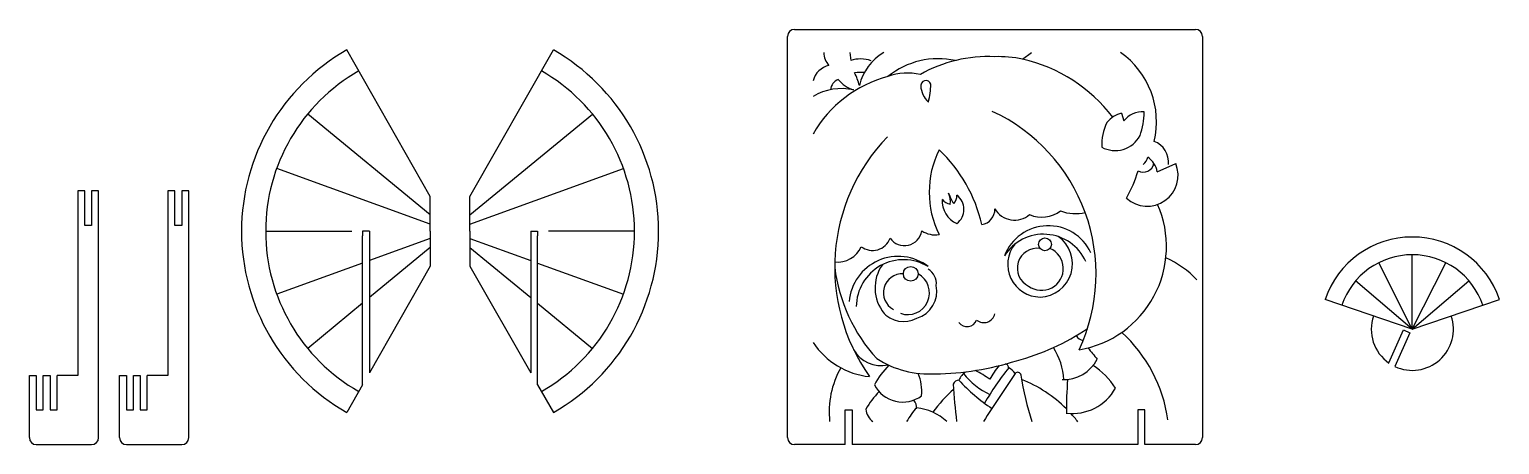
# Model space of a CAD drawing. Header units: millimetres. Extents: x 0 to 638, y 0 to 180.
import ezdxf

# ---------------------------------------------------------------- set-up
doc = ezdxf.new("R2010")
doc.units = ezdxf.units.MM

msp = doc.modelspace()

# ---------------------------------------------------------------- linework, layer by layer
for p, q in [((331.93, 180), (505.93, 180)), ((328.93, 3), (328.93, 177)), ((508.93, 177), (508.93, 3)), ((173.9, 107.6), (137.67, 171.09)), ((191.13, 107.6), (227.36, 171.09)), ((355.9, 170), (356.34, 166.5)), ((430.93, 167.12), (434.73, 170)), ((173.9, 99.58), (120.73, 143.32)), ((191.13, 99.58), (244.3, 143.32)), ((473.89, 143.74), (474.8, 140.33)), ((489.36, 118.26), (497.33, 121.9)), ((173.9, 95.62), (107.3, 119.76)), ((191.13, 95.62), (257.72, 119.76)), ((24, 110), (21, 110)), ((21, 110), (21, 30)), ((24, 95), (24, 110)), ((30, 110), (27, 110)), ((27, 110), (27, 95)), ((30, 3), (30, 110)), ((63.12, 110), (60.12, 110)), ((60.12, 110), (60.12, 30)), ((63.12, 95), (63.12, 110)), ((69.12, 110), (66.12, 110)), ((66.12, 110), (66.12, 95)), ((69.12, 3), (69.12, 110)), ((173.9, 92.5), (173.9, 107.6)), ((191.13, 92.5), (191.13, 107.6)), ((27, 95), (24, 95)), ((66.12, 95), (63.12, 95)), ((102.51, 92.5), (139.84, 92.5)), ((147.51, 92.5), (144.51, 92.5)), ((144.51, 92.5), (144.51, 90.51)), ((144.51, 25.9), (144.51, 90.51)), ((147.51, 92.5), (147.51, 31.16)), ((173.9, 89.37), (147.51, 79.81)), ((173.9, 92.5), (173.9, 77.39)), ((191.13, 92.5), (191.13, 77.39)), ((191.13, 89.37), (217.51, 79.81)), ((217.51, 92.5), (217.51, 31.16)), ((217.51, 92.5), (220.51, 92.5)), ((220.51, 92.5), (220.51, 90.51)), ((220.51, 25.9), (220.51, 90.51)), ((262.51, 92.5), (225.19, 92.5)), ((173.9, 85.41), (147.51, 63.71)), ((191.13, 85.41), (217.51, 63.71)), ((144.51, 78.72), (107.3, 65.23)), ((173.9, 77.39), (147.51, 31.16)), ((191.13, 77.39), (217.51, 31.16)), ((220.51, 78.72), (257.72, 65.23)), ((600, 50), (585.5, 78.87)), ((600, 50), (600, 82.31)), ((600, 50), (614.5, 78.87)), ((600, 50), (575.41, 70.96)), ((600, 50), (624.59, 70.96)), ((144.51, 61.24), (120.73, 41.67)), ((220.51, 61.24), (244.3, 41.67)), ((600, 50), (562.14, 62.89)), ((600, 50), (637.86, 62.89)), ((589.85, 35.37), (596.11, 49.68)), ((598.86, 48.48), (592.47, 33.86)), ((596.11, 49.68), (598.86, 48.48)), ((0, 3), (0, 30)), ((0, 30), (3, 30)), ((3, 30), (3, 15)), ((6, 15), (6, 30)), ((6, 30), (9, 30)), ((9, 30), (9, 15)), ((12, 15), (12, 30)), ((21, 30), (12, 30)), ((39.12, 3), (39.12, 30)), ((39.12, 30), (42.12, 30)), ((42.12, 30), (42.12, 15)), ((45.12, 15), (45.12, 30)), ((45.12, 30), (48.12, 30)), ((48.12, 30), (48.12, 15)), ((51.12, 15), (51.12, 30)), ((60.12, 30), (51.12, 30)), ((144.51, 25.9), (137.67, 13.91)), ((220.51, 25.9), (227.36, 13.91)), ((3, 15), (6, 15)), ((9, 15), (12, 15)), ((42.12, 15), (45.12, 15)), ((48.12, 15), (51.12, 15)), ((353.93, 0), (353.93, 15)), ((353.93, 15), (356.93, 15)), ((356.93, 15), (356.93, 0)), ((483.93, 15), (480.93, 15)), ((480.93, 15), (480.93, 0)), ((483.93, 0), (483.93, 15)), ((3, 0), (27, 0)), ((42.12, 0), (66.12, 0)), ((353.93, 0), (331.93, 0)), ((480.93, 0), (356.93, 0)), ((505.93, 0), (483.93, 0))]:
    msp.add_line(p, q)
for centre, radius in [((440.61, 86.81), 2.79), ((382.37, 74.03), 3.2)]:
    msp.add_circle(centre, radius)
for centre, radius, start, end in [((331.93, 177), 3, 90, 180), ((505.93, 177), 3, 0, 90), ((182.51, 92.5), 90.48, 119.71057, 240.28943), ((182.51, 92.5), 90.48, 299.71057, 60.28943), ((353.51, 170.23), 8.84, 181.51868, 221.43295), ((360.63, 153.88), 13.33, 70.06765, 108.78731), ((382.14, 150.53), 22.6, 120.52135, 166.70056), ((394.3, 132.63), 34.68, 77.57488, 128.92586), ((416.13, 107.91), 60.33, 87.52308, 119.34205), ((420.14, 113.63), 54.57, 78.59317, 91.47463), ((415.87, 100.83), 67.98, 37.20295, 77.19778), ((452.34, 140), 36.67, 346.518, 54.89276), ((182.51, 92.5), 80, 119.71057, 240.28943), ((182.51, 92.5), 80, 299.71057, 60.28943), ((348.99, 155.31), 9.32, 103.0578, 164.7369), ((386.44, 107.85), 53.61, 105.06101, 150.03731), ((360.49, 144.59), 16.8, 83.93756, 98.44768), ((330, 147.2), 31.32, 15.7971, 26.55383), ((381.13, 134.75), 26.31, 78.07696, 109.11528), ((352.4, 129.9), 24.44, 77.77178, 120.49558), ((353, 153.15), 5.53, 111.71187, 172.76985), ((362.22, 167.75), 14.72, 220.00458, 251.60345), ((388.98, 155.58), 2.28, 17.81054, 194.54513), ((397.41, 156.29), 10.74, 183.832, 226.52939), ((351.34, 158.1), 39.86, 346.06396, 357.37209), ((385.18, 74.04), 77.59, 334.87974, 65.17463), ((477.24, 131.51), 12.68, 105.33808, 140.0939), ((482.9, 133.86), 10.37, 85.69712, 141.37635), ((452.43, 144.48), 31.25, 340.33758, 359.48665), ((487.63, 129.78), 22.4, 153.86128, 182.09859), ((471.06, 139.73), 12.25, 241.64204, 331.87699), ((431.01, 76.81), 81.62, 136.00633, 215.45906), ((431.93, 109.41), 41.54, 153.76016, 206.23984), ((351.64, 81.73), 63.03, 12.50544, 46.93388), ((484.64, 122.5), 9.56, 353.66593, 69.44144), ((484.96, 116.76), 13.4, 227.90669, 22.58761), ((483.2, 122.99), 4.84, 242.96652, 346.07199), ((479.16, 126.31), 6.33, 309.83698, 344.65407), ((478.98, 116.09), 10.61, 11.84001, 53.66907), ((425.87, 135.03), 57.5, 330.62075, 343.48472), ((388.98, 105.06), 10.61, 355.54076, 21.86295), ((420.3, 116.55), 22.75, 199.34948, 212.10371), ((406.59, 105.56), 10.57, 175.81771, 246.87737), ((400.29, 109.47), 5.28, 216.46968, 262.12486), ((396.19, 108.42), 6.25, 320.70813, 357.55278), ((397.54, 101.99), 7.87, 308.49711, 51.5029), ((412.18, 102.01), 6.7, 278.51364, 1.83355), ((427.46, 107.28), 9.97, 210.51556, 310.57355), ((447.94, 85.88), 45.4, 279.49171, 23.7282), ((439.32, 111.97), 13.39, 246.32244, 307.20001), ((453.89, 118.44), 18.31, 249.30469, 283.22644), ((365.79, 92.34), 8.18, 233.12185, 339.29585), ((379.63, 93.87), 7.61, 215.58056, 350.66873), ((393.08, 102.07), 11.15, 237.82141, 278.24353), ((442.06, 74.45), 20.44, 25.21985, 158.77629), ((439.98, 71.13), 20.07, 24.0822, 147.73101), ((438.16, 78.36), 14.38, 271.55746, 55.14354), ((600, 50), 40, 18.80482, 161.19518), ((350.61, 90.36), 11.24, 263.95203, 336.0133), ((438.6, 78.1), 14.12, 141.28054, 269.77511), ((437.22, 76.5), 8.6, 81.54335, 244.31327), ((439.14, 76.33), 9.45, 233.33086, 67.32271), ((420.87, 85.77), 72.04, 187.15024, 222.33493), ((376.95, 60.23), 21.37, 52.39237, 175.20769), ((379.29, 59.6), 20.56, 58.63992, 179.44411), ((384.46, 67.91), 17.57, 145.02935, 219.11438), ((475.7, 41.82), 42.79, 43.81297, 66.04296), ((600, 50), 32.31, 18.80482, 161.19518), ((378.74, 65.82), 8.22, 87.02216, 241.59499), ((381.11, 65.75), 9.4, 250.03704, 61.68278), ((386.21, 69.8), 7.28, 353.72078, 59.44324), ((381.45, 66.51), 12.25, 286.72319, 11.75368), ((379.31, 65.05), 11.73, 218.92848, 298.91827), ((406.78, 55.59), 4.47, 217.04379, 338.57534), ((414.03, 57.8), 4.93, 231.23637, 346.9244), ((600, 50), 17.81, 161.19518, 235.2591), ((600, 50), 17.81, 244.98187, 18.80482), ((403.26, 132.32), 99.15, 284.59856, 304.25454), ((458.2, 49.71), 4.75, 211.50416, 257.34587), ((431.36, 1.95), 63.2, 7.93223, 47.65052), ((367.91, 62.75), 33.46, 213.48359, 264.20474), ((369.5, 47.87), 13.67, 209.23025, 282.942), ((420.75, 26.73), 28.06, 2.91695, 33.07442), ((930.4, 423.34), 606.16, 218.99365, 219.59417), ((385.6, 14.19), 38.63, 150.35213, 186.22577), ((397.44, 9.55), 34.92, 134.65812, 152.05438), ((390.44, 73), 42.4, 237.44141, 273.47202), ((391.8, 149.88), 119.22, 270.57867, 287.80043), ((390.08, -8.31), 45.25, 54.0026, 63.32744), ((515.02, -39.3), 115.72, 141.14106, 150.37347), ((452.15, 8.63), 40.56, 140.89035, 150.99148), ((423.3, 33.47), 1.48, 344.79706, 84.08179), ((420.74, 25.9), 8.49, 35.2071, 60.60106), ((448.77, 44.54), 16.37, 267.52885, 332.62907), ((444.7, 7.95), 31.22, 31.98477, 57.40909), ((378.86, 32.22), 13.79, 207.18974, 306.58819), ((368.27, 23.22), 18.92, 353.69621, 23.84625), ((403.09, 25.56), 2.37, 85.44703, 163.90379), ((687.45, 44.19), 287.2, 183.58934, 186.83794), ((411.27, 24.43), 8.72, 125.47824, 156.44808), ((460.03, 79.88), 76.94, 222.47759, 236.55897), ((429.69, 50), 31.07, 218.23622, 245.34306), ((1999.13, -1024.58), 1892.96, 146.11506, 146.8701), ((428.79, 29.88), 1.45, 9.27776, 140.48612), ((544.55, 46.41), 115.49, 188.11393, 198.37849), ((408.74, -26), 58.46, 45.23022, 68.15282), ((663.02, 13.68), 213.11, 176.08127, 180.09419), ((399.07, -5.59), 41.77, 136.8141, 149.98459), ((380.07, 15.98), 4.88, 353.81871, 42.75813), ((447.5, -27.52), 69.38, 132.12102, 143.21149), ((452.65, 34.61), 21.11, 262.52583, 331.35777), ((370.21, 16), 7.35, 185.49592, 234.81011), ((410.83, -7.36), 34.85, 137.94743, 150.11755), ((382.32, -6.91), 23.04, 47.21427, 83.44399), ((408.74, -26), 58.46, 37.8196, 42.51742), ((3, 3), 3, 180, 270), ((27, 3), 3, 270, 0), ((42.12, 3), 3, 180, 270), ((66.12, 3), 3, 270, 0), ((331.93, 3), 3, 180, 270), ((505.93, 3), 3, 270, 0)]:
    msp.add_arc(centre, radius, start, end)

doc.saveas('drawing.dxf')
